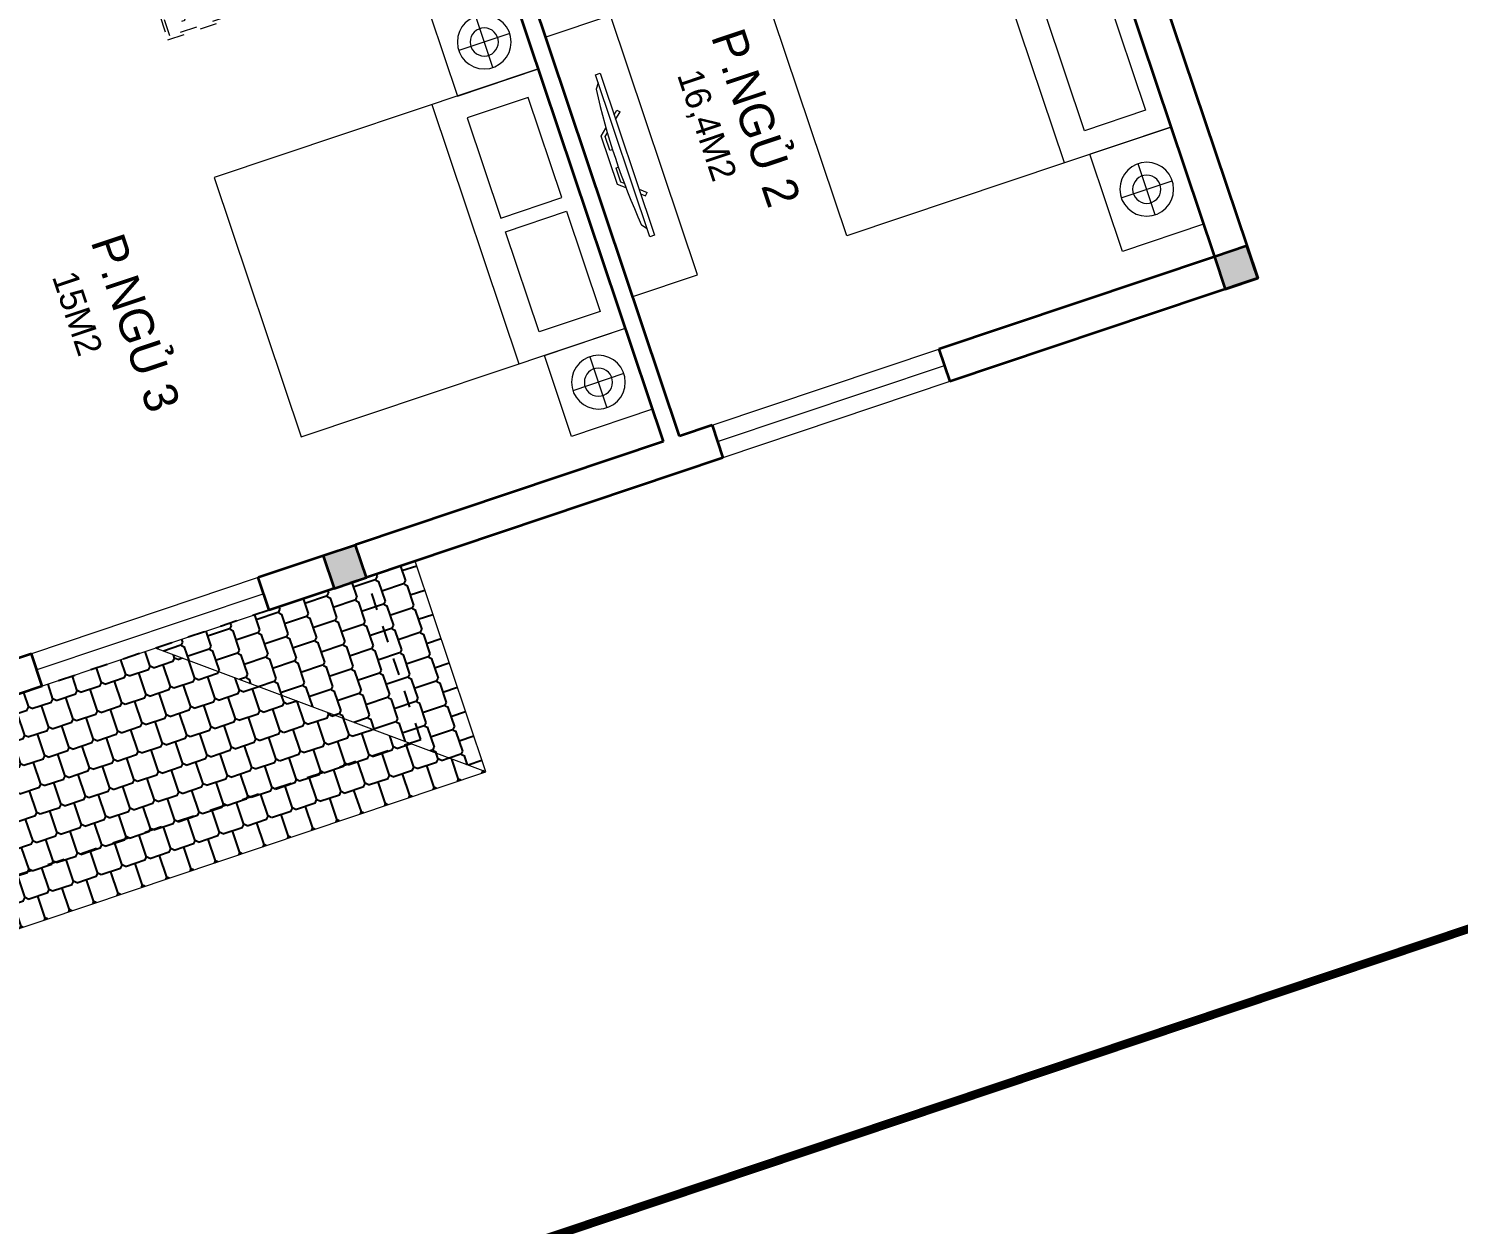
# Model space of a CAD drawing. Header units: metres. Extents: x 568332 to 569219, y 2065964 to 2066430.
# Drawn here: x 568505.53 to 568513.89, y 2066153.02 to 2066160.02 of the extents above; entities that cross this region are included whole.
import ezdxf

# ---------------------------------------------------------------- set-up
doc = ezdxf.new("R2010")
doc.units = ezdxf.units.M
for name, pattern in [('CENTER', [2, 1.25, -0.25, 0.25, -0.25]), ('HIDDEN', [0.375, 0.25, -0.125]), ('X-5M-G-MB PHONGNGU$0$HIDDEN2', [0.1875, 0.125, -0.0625])]:
    doc.linetypes.add(name, pattern=pattern)
doc.layers.get('0').update_dxf_attribs({"linetype": 'CONTINUOUS'})
doc.layers.get('DEFPOINTS').update_dxf_attribs({"linetype": 'CONTINUOUS'})
for name, color, linetype, lineweight in [('-CENTER', 143, 'CENTER', 13), ('-CONCRETE', 1, 'CONTINUOUS', 35), ('-DOOR', 137, 'CONTINUOUS', 9), ('-FURNITURE', 46, 'CONTINUOUS', 9), ('-LINE1', 7, 'CONTINUOUS', 18), ('-TEXT', 7, 'CONTINUOUS', 15), ('-WALL', 4, 'CONTINUOUS', 35), ('TEXT25', 2, 'CONTINUOUS', 13)]:
    doc.layers.add(name, color=color, linetype=linetype, lineweight=lineweight)
doc.layers.add('-RANH GIOI LO DAT', color=12, linetype='CONTINUOUS')
doc.layers.add('13. NET HATCH', color=252, linetype='CONTINUOUS')
doc.styles.add('T1', font='', dxfattribs={"height": 200})
doc.styles.add('vnavanth', font='', dxfattribs={"width": 0.8})
doc.styles.get('T1').set_extended_font_data('VNgeometric Light')
doc.styles.get('vnavanth').set_extended_font_data('.VnAvantH')

# ---------------------------------------------------------------- blocks, each defined once
blk = doc.blocks.new('G1600')
for p, q in [((137477.0741823114, -212827.2147267315), (139077.0741823114, -212827.2147267327)), ((137227.6935681712, -213391.7193460799), (137227.6935681718, -213076.8871672568)), ((139326.4547964507, -213391.7193460799), (139326.4547964501, -213076.8871672568)), ((137385.1096575831, -213234.3032566686), (137070.2774787599, -213234.3032566681)), ((139169.0387070388, -213234.3032566686), (139483.870885862, -213234.3032566681))]:
    blk.add_line(p, q)
blk.add_lwpolyline([(137477.074182311, -213484.2147267315), (137477.0741823123, -211484.2147267315), (139077.0741823123, -211484.2147267327), (139077.074182311, -213484.2147267327), (137477.074182311, -213484.2147267315)])
for points in [[(136977.074182316, -213484.2147267311), (136977.0741823163, -212984.3917867657), (137477.0741823113, -212984.3917867661), (137477.074182311, -213484.2147267315)], [(137617.074182311, -213375.2147267316), (137617.0741823112, -212998.7147267316), (138234.5741823112, -212998.714726732), (138234.574182311, -213375.214726732)], [(138937.074182311, -213375.2147267325), (138937.0741823112, -212998.7147267325), (138319.5741823112, -212998.7147267321), (138319.574182311, -213375.2147267321)], [(139577.0741823059, -213484.2147267331), (139577.0741823062, -212984.3917867677), (139077.0741823113, -212984.3917867673), (139077.074182311, -213484.2147267327)]]:
    blk.add_lwpolyline(points, close=True)
for centre, radius in [((137227.6935681715, -213234.3032566684), 157.4160894116067), ((139326.4547964504, -213234.3032566684), 157.4160894116067), ((137227.6935681715, -213234.3032566684), 82.41608941160666), ((139326.4547964504, -213234.3032566684), 82.41608941160666)]:
    blk.add_circle(centre, radius)
blk = doc.blocks.new('*U232')
at = {"linetype": 'X-5M-G-MB PHONGNGU$0$HIDDEN2'}
for points in [[(0, 600.0000000004657), (0, 0), (2181.81817743508, -7.813323796610535e-10), (2181.81817743508, 599.9999999996843)], [(2161.81817743508, 579.999661371611), (2161.81817743508, 19.99966137161111), (20, 20.00000000046566), (20, 580.0000000004657)], [(2161.81817743508, 286.6991212946932), (2161.81817743508, 313.0991212946), (20, 313.0991212953813), (19.99999859370291, 286.6991212952417)], [(113.7817614636733, 319.1750910408318), (109.4317788550979, 319.1750910408318), (109.4317788550979, 280.441767644881), (113.7817614636733, 280.441767644881)], [(227.7817614636733, 319.1750910407849), (223.4317788550979, 319.1750910407849), (223.4317788550979, 280.4417676448341), (227.7817614636733, 280.4417676448341)], [(341.7817614636733, 319.175091040738), (337.4317788550979, 319.175091040738), (337.4317788550979, 280.4417676447872), (341.7817614636733, 280.4417676447872)], [(455.7817614636733, 319.1750910406911), (451.4317788550979, 319.1750910406911), (451.4317788550979, 280.4417676447403), (455.7817614636733, 280.4417676447403)], [(569.7817614636733, 319.1750910406442), (565.431778855098, 319.1750910406442), (565.431778855098, 280.4417676446934), (569.7817614636733, 280.4417676446934)], [(683.7817614636733, 319.1750910405973), (679.431778855098, 319.1750910405973), (679.431778855098, 280.4417676446465), (683.7817614636733, 280.4417676446465)], [(797.7817614636733, 319.1750910405504), (793.431778855098, 319.1750910405504), (793.431778855098, 280.4417676445996), (797.7817614636733, 280.4417676445996)], [(911.7817614636733, 319.1750910405035), (907.431778855098, 319.1750910405035), (907.431778855098, 280.4417676445527), (911.7817614636733, 280.4417676445527)], [(1025.781761463673, 319.1750910404566), (1021.431778855098, 319.1750910404566), (1021.431778855098, 280.4417676445057), (1025.781761463673, 280.4417676445057)], [(1139.781761463673, 319.1750910404097), (1135.431778855098, 319.1750910404097), (1135.431778855098, 280.4417676444588), (1139.781761463673, 280.4417676444588)], [(1253.781761463673, 319.1750910403628), (1249.431778855098, 319.1750910403628), (1249.431778855098, 280.4417676444119), (1253.781761463673, 280.4417676444119)], [(1367.781761463673, 319.1750910403159), (1363.431778855098, 319.1750910403159), (1363.431778855098, 280.441767644365), (1367.781761463673, 280.441767644365)], [(1481.781761463673, 319.175091040269), (1477.431778855098, 319.175091040269), (1477.431778855098, 280.4417676443181), (1481.781761463673, 280.4417676443181)], [(1595.781761463673, 319.175091040222), (1591.431778855098, 319.175091040222), (1591.431778855098, 280.4417676442712), (1595.781761463673, 280.4417676442712)], [(1709.781761463673, 319.1750910401751), (1705.431778855098, 319.1750910401751), (1705.431778855098, 280.4417676442243), (1709.781761463673, 280.4417676442243)], [(1823.781761463673, 319.1750910401282), (1819.431778855098, 319.1750910401282), (1819.431778855098, 280.4417676441774), (1823.781761463673, 280.4417676441774)], [(1937.781761463673, 319.1750910400813), (1933.431778855098, 319.1750910400813), (1933.431778855098, 280.4417676441305), (1937.781761463673, 280.4417676441305)], [(2051.781761463673, 319.1750910400344), (2047.431778855098, 319.1750910400344), (2047.431778855098, 280.4417676440836), (2051.781761463673, 280.4417676440836)]]:
    blk.add_lwpolyline(points, close=True, dxfattribs=at)
for points in [[(122.2409142897814, 313.1103512093413), (122.2409142897814, 515.2497102723445), (100.1765458012815, 515.2497102723445), (100.1765458012815, 313.1103512093413)], [(236.2409142897814, 313.1103512092944), (236.2409142897814, 515.2497102722975), (214.1765458012815, 515.2497102722975), (214.1765458012815, 313.1103512092944)], [(350.2409142897814, 313.1103512092475), (350.2409142897814, 515.2497102722507), (328.1765458012815, 515.2497102722507), (328.1765458012815, 313.1103512092475)], [(464.2409142897814, 313.1103512092006), (464.2409142897814, 515.2497102722037), (442.1765458012815, 515.2497102722037), (442.1765458012815, 313.1103512092006)], [(578.2409142897814, 313.1103512091537), (578.2409142897814, 515.2497102721569), (556.1765458012815, 515.2497102721569), (556.1765458012815, 313.1103512091537)], [(692.2409142897814, 313.1103512091068), (692.2409142897814, 515.24971027211), (670.1765458012815, 515.24971027211), (670.1765458012815, 313.1103512091068)], [(806.2409142897814, 313.1103512090599), (806.2409142897814, 515.249710272063), (784.1765458012815, 515.249710272063), (784.1765458012815, 313.1103512090599)], [(920.2409142897814, 313.110351209013), (920.2409142897814, 515.2497102720162), (898.1765458012815, 515.2497102720162), (898.1765458012815, 313.110351209013)], [(1034.240914289781, 313.1103512089661), (1034.240914289781, 515.2497102719692), (1012.176545801281, 515.2497102719692), (1012.176545801281, 313.1103512089661)], [(1148.240914289781, 313.1103512089192), (1148.240914289781, 515.2497102719224), (1126.176545801281, 515.2497102719224), (1126.176545801281, 313.1103512089192)], [(1262.240914289781, 313.1103512088723), (1262.240914289781, 515.2497102718754), (1240.176545801281, 515.2497102718754), (1240.176545801281, 313.1103512088723)], [(1376.240914289781, 313.1103512088254), (1376.240914289781, 515.2497102718285), (1354.176545801281, 515.2497102718285), (1354.176545801281, 313.1103512088254)], [(1490.240914289781, 313.1103512087785), (1490.240914289781, 515.2497102717816), (1468.176545801281, 515.2497102717816), (1468.176545801281, 313.1103512087785)], [(1604.240914289781, 313.1103512087315), (1604.240914289781, 515.2497102717347), (1582.176545801281, 515.2497102717347), (1582.176545801281, 313.1103512087315)], [(1718.240914289781, 313.1103512086846), (1718.240914289781, 515.2497102716878), (1696.176545801281, 515.2497102716878), (1696.176545801281, 313.1103512086846)], [(1832.240914289781, 313.1103512086377), (1832.240914289781, 515.2497102716409), (1810.176545801281, 515.2497102716409), (1810.176545801281, 313.1103512086377)], [(1946.240914289781, 313.1103512085908), (1946.240914289781, 515.2497102715939), (1924.176545801281, 515.2497102715939), (1924.176545801281, 313.1103512085908)], [(2060.240914289781, 313.1103512085439), (2060.240914289781, 515.2497102715471), (2038.176545801281, 515.2497102715471), (2038.176545801281, 313.1103512085439)], [(100.1765458012815, 286.7103512094345), (100.1765458012815, 92.0852110228024), (122.2409142897814, 92.0852110228024), (122.2409142897814, 286.7103512094345)], [(214.1765458012815, 286.7103512093876), (214.1765458012815, 92.08521102275549), (236.2409142897814, 92.08521102275549), (236.2409142897814, 286.7103512093876)], [(328.1765458012815, 286.7103512093407), (328.1765458012815, 92.08521102270858), (350.2409142897814, 92.08521102270858), (350.2409142897814, 286.7103512093407)], [(442.1765458012815, 286.7103512092938), (442.1765458012815, 92.08521102266168), (464.2409142897814, 92.08521102266168), (464.2409142897814, 286.7103512092938)], [(556.1765458012815, 286.7103512092469), (556.1765458012815, 92.08521102261477), (578.2409142897814, 92.08521102261477), (578.2409142897814, 286.7103512092469)], [(670.1765458012815, 286.7103512092), (670.1765458012815, 92.08521102256786), (692.2409142897814, 92.08521102256786), (692.2409142897814, 286.7103512092)], [(784.1765458012815, 286.7103512091531), (784.1765458012815, 92.08521102252095), (806.2409142897814, 92.08521102252095), (806.2409142897814, 286.7103512091531)], [(898.1765458012815, 286.7103512091062), (898.1765458012815, 92.08521102247404), (920.2409142897814, 92.08521102247404), (920.2409142897814, 286.7103512091062)], [(1012.176545801281, 286.7103512090592), (1012.176545801281, 92.08521102242715), (1034.240914289781, 92.08521102242715), (1034.240914289781, 286.7103512090592)], [(1126.176545801281, 286.7103512090123), (1126.176545801281, 92.08521102238024), (1148.240914289781, 92.08521102238024), (1148.240914289781, 286.7103512090123)], [(1240.176545801281, 286.7103512089654), (1240.176545801281, 92.08521102233333), (1262.240914289781, 92.08521102233333), (1262.240914289781, 286.7103512089654)], [(1354.176545801281, 286.7103512089186), (1354.176545801281, 92.08521102228642), (1376.240914289781, 92.08521102228642), (1376.240914289781, 286.7103512089186)], [(1468.176545801281, 286.7103512088717), (1468.176545801281, 92.0852110222395), (1490.240914289781, 92.0852110222395), (1490.240914289781, 286.7103512088717)], [(1582.176545801281, 286.7103512088247), (1582.176545801281, 92.0852110221926), (1604.240914289781, 92.0852110221926), (1604.240914289781, 286.7103512088247)], [(1696.176545801281, 286.7103512087778), (1696.176545801281, 92.0852110221457), (1718.240914289781, 92.0852110221457), (1718.240914289781, 286.7103512087778)], [(1810.176545801281, 286.7103512087309), (1810.176545801281, 92.08521102209879), (1832.240914289781, 92.08521102209879), (1832.240914289781, 286.7103512087309)], [(1924.176545801281, 286.710351208684), (1924.176545801281, 92.08521102205188), (1946.240914289781, 92.08521102205188), (1946.240914289781, 286.710351208684)], [(2038.176545801281, 286.7103512086371), (2038.176545801281, 92.08521102200497), (2060.240914289781, 92.08521102200497), (2060.240914289781, 286.7103512086371)]]:
    blk.add_lwpolyline(points, dxfattribs=at)
blk = doc.blocks.new('A$C8a974c9c')
for p, q in [((1750.087982669494, 2957.416116623174), (1750.087982669657, 2642.58393779996)), ((1592.671893257969, 2800.000027211493), (1907.504072081182, 2800.000027211652)), ((1342.999452652235, 2500.000027214177), (1342.999452652119, 700.000027214177)), ((1750.087982669345, 242.5839378051005), (1750.087982669549, 557.4161166283138)), ((1592.67189325784, 400.0000272168018), (1907.504072081053, 400.0000272166017))]:
    blk.add_line(p, q)
for points in [[(1999.999452652235, 3100.000027209127), (1500.176512686827, 3100.000027209127), (1500.176512686827, 2500.000027214177), (1999.999452652235, 2500.000027214177)], [(1890.999452652235, 2360.000027214177), (1514.499452652235, 2360.000027214177), (1514.499452652148, 1642.500027214177), (1890.999452652148, 1642.500027214177)], [(1890.99945265209, 840.000027214177), (1514.49945265209, 840.000027214177), (1514.499452652148, 1557.500027214177), (1890.999452652148, 1557.500027214177)], [(1999.999452652119, 100.0000272192265), (1500.17651268671, 100.0000272192265), (1500.17651268671, 700.000027214177), (1999.999452652119, 700.000027214177)]]:
    blk.add_lwpolyline(points, close=True)
blk.add_lwpolyline([(1999.999452652235, 2500.000027214177), (-0.0005473477649502456, 2500.000027214177), (-0.0005473478813655674, 700.000027214177), (1999.999452652119, 700.000027214177), (1999.999452652235, 2500.000027214177)])
for centre, radius in [((1750.087982669561, 2800.000027211581), 157.4160894116067), ((1750.087982669561, 2800.000027211581), 82.41608941160666), ((1750.087982669432, 400.0000272166926), 157.4160894116067), ((1750.087982669432, 400.0000272166926), 82.41608941160666)]:
    blk.add_circle(centre, radius)
blk = doc.blocks.new('A$C5C575821')
at = {"layer": '-CONCRETE'}
h = blk.add_hatch(color=256, dxfattribs=at)
h.dxf.hatch_style = 1
h.paths.add_polyline_path([(-0.00237559899687767, 200.0000000000146), (-0.00237559899687767, 1.455191522836685e-11), (199.9976244010031, 1.455191522836685e-11), (199.9976244010031, 200.0000000000146)])
blk.add_lwpolyline([(-0.00237559899687767, 1.455191522836685e-11), (199.9976244010031, 1.455191522836685e-11), (199.9976244010031, 200.0000000000146), (-0.00237559899687767, 200.0000000000146)], close=True, dxfattribs=at)
blk = doc.blocks.new('A$C4D045CFB')
at = {"layer": '13. NET HATCH'}
h = blk.add_hatch(dxfattribs=at)
h.set_pattern_fill('MAIGO-12', color=256, scale=300, angle=180)
h.set_pattern_definition([(180, (-90, 1.102182119232618e-14), (-75.00000000000001, -150), [120, -30, 120, -30]), (270, (-75, -14.99999999999999), (74.99999999999997, -150), [135, -165]), (225, (-60, 7.34788079488412e-15), (-75.00000000142688, -150.0000000028537), [21.213203436, -403.0508652]), (315, (-90, 1.102182119232618e-14), (75.00000000142684, -150.0000000028537), [21.213203436, -403.0508652])])
h.paths.add_polyline_path([(1299.999119955668, 6100.494044825784), (1299.953723877203, 5215.284894083044), (1299.999119955668, 5229.592269479996), (1299.999119955668, 4500.000660992693), (-0.0008800443320069462, 6100.494044825784)])
h = blk.add_hatch(dxfattribs=at)
h.set_pattern_fill('MAIGO-12', color=256, scale=300, angle=270)
h.set_pattern_definition([(270, (-1.653273178848927e-14, -90), (150, -75.00000000000003), [120, -30, 120, -30]), (0, (14.99999999999999, -75), (150, 74.99999999999996), [135, -165]), (315, (-1.102182119232618e-14, -60), (150.0000000028537, -75.0000000014269), [21.213203436, -403.0508652]), (45, (-1.653273178848927e-14, -90), (150.0000000028537, 75.00000000142683), [21.213203436, -403.0508652])])
h.paths.add_polyline_path([(-0.0008800443320069462, 6100.494044825784), (1299.999119955668, 4500.000660992693), (1299.999119955668, 1300.000660992693), (-0.0008800443320069462, 0.000660992693156004)])
h = blk.add_hatch(dxfattribs=at)
h.set_pattern_fill('MAIGO-12', color=256, scale=300)
h.set_pattern_definition([(0, (90, 0), (75, 150), [120, -30, 120, -30]), (90, (75, 15), (-74.99999999999999, 150), [135, -165]), (45, (60, 0), (75.00000000142687, 150.0000000028537), [21.213203436, -403.0508652]), (135, (90, 0), (-75.00000000142686, 150.0000000028537), [21.213203436, -403.0508652])])
h.paths.add_polyline_path([(1299.999119955668, 1300.000660992693), (1299.999119955668, 0.000660992693156004), (-0.0008800443320069462, 0.000660992693156004)])
at = {"layer": '-LINE1'}
for p, q in [((-0.0008800443320069462, 0.000660992693156004), (-0.0008800443320069462, 6100.494044825784)), ((-0.0008800443320069462, 6100.494044825784), (1299.999119955668, 6100.494044825784)), ((-0.0008800443320069462, 6100.494044825784), (1299.999119955668, 4500.000660992693)), ((-0.0008800443320069462, 0.000660992693156004), (1299.999119955668, 1300.000660992693)), ((1299.999119955668, 0.000660992693156004), (-0.0008800443320069462, 0.000660992693156004))]:
    blk.add_line(p, q, dxfattribs=at)
at = {"layer": 'DEFPOINTS', "linetype": 'HIDDEN', "ltscale": 5}
blk.add_lwpolyline([(1299.999119955668, 300.0006609926932), (299.999119955668, 300.0006609926932), (299.999119955668, 5800.494044825784), (1299.999119955668, 5800.494044825784)], close=True, dxfattribs=at)
blk = doc.blocks.new('XR.MB.LM123$0$tvi 1')
blk.add_lwpolyline([(28.54445810673496, -2.291926648467779e-10), (28.54445810673496, -999.9999999999964), (-7.275957614183426e-12, -1000), (0, 0)], close=True)
for points in [[(28.54445810680045, -50.31958968611434), (52.37372755713295, -80.86315460130209)], [(-24.09820395050338, -235.5599978379832), (-39.09879504836863, -251.7939635238108)], [(0, -255.9952397129928), (-24.09820395050338, -235.5599978379832)], [(0, -284.7849796677438), (-39.09879504836863, -251.7939635238108)], [(69.66229681991535, -315.0836646851385), (111.1934016081432, -350.2927865858655), (111.193401608034, -649.712917566063), (69.68611289083492, -684.9110379843005)], [(89.09002233762294, -445.7449799550195), (89.09002233762294, -359.9578938602899), (70.91298945683957, -344.6203678706661)], [(89.09002233762294, -445.7449799550195), (73.49991829216015, -445.7449799550232)], [(89.09002233768115, -554.2550200447404), (89.09002233773936, -640.0421061392371), (70.91298945678864, -655.3796321293303)], [(89.09002233768115, -554.2550200447404), (73.49991829216015, -554.2550200447404)], [(0, -715.2150203320198), (-39.09879504836863, -748.2060364759491)], [(-24.09820395050338, -764.4400021620095), (-39.09879504836863, -748.2060364759491)], [(0, -744.004760287), (-24.09820395050338, -764.4400021620095)], [(28.54445810674224, -949.680410313882), (52.37372755713295, -919.1368453984578)]]:
    blk.add_lwpolyline(points)
blk.add_arc((-4025.16618952866, -499.9999999999964), 4099.025185406737, 354.1310878512652, 5.868912148527433)
blk = doc.blocks.new('M22-T3')
at = {"layer": '-DOOR'}
for p, q in [((200069.9853452551, -359413.5991095121), (200069.9853452551, -360813.5991095121)), ((200269.9853452551, -359413.5991095121), (200269.9853452551, -360813.5991095121))]:
    blk.add_line(p, q, dxfattribs=at)
blk.add_lwpolyline([(200069.9853452553, -355213.7632870481), (200269.9853452553, -355213.7632870481), (200269.9853452553, -356613.7632873694), (200069.9853452553, -356613.7632873694)], close=True, dxfattribs=at)
for points in [[(200169.9853452553, -356613.7632873694), (200169.9853452555, -355213.7632870481)], [(200169.8776447243, -359413.5991095121), (200169.8776447242, -360813.5991095121)]]:
    blk.add_lwpolyline(points, dxfattribs=at)
at = {"layer": '-FURNITURE'}
blk.add_lwpolyline([(199208.4311641957, -356413.7626941547), (197608.4311641957, -356413.7626946628), (197608.4311642658, -356813.7632876191), (199208.4311642658, -356813.7632871111)], close=True, dxfattribs=at)
at = {"layer": '-LINE1'}
for p, q in [((201570.1120171092, -358513.7632873694), (200269.9853452553, -358513.7632873694)), ((201570.1120171092, -358513.7632873694), (200270.1120171092, -360114.2566712026)), ((201570.1120171092, -364614.2566712025), (201570.1120171092, -358513.7632873694))]:
    blk.add_line(p, q, dxfattribs=at)
at = {"layer": '-RANH GIOI LO DAT', "linetype": 'HIDDEN', "ltscale": 10, "const_width": 50}
blk.add_lwpolyline([(193269.9853458561, -351313.7632874697), (193269.9853445153, -371157.4826077649), (199275.5518657939, -371441.1038758201), (204269.9853444727, -366676.9729739521), (204269.9853453184, -351313.7632879182)], close=True, dxfattribs=at)
at = {"layer": '-WALL'}
for p, q in [((194769.9853458564, -353313.7632873694), (200269.9853452557, -353313.7632873694)), ((200269.9853452557, -353313.7632873694), (200269.9853452556, -355213.7632870481)), ((195169.9853458561, -353513.7632873177), (200069.9853452553, -353513.7632874984)), ((200069.9853452553, -353513.7632874984), (200069.9853452553, -355213.7632870481)), ((200069.9853452553, -355213.7632870481), (200269.9853452556, -355213.7632870481)), ((200069.9853452553, -356613.7632873694), (200269.9853452553, -356613.7632873694)), ((200069.9853452553, -356613.7632873694), (200069.9853452553, -356813.7632873652)), ((200269.9853452553, -356613.7632873694), (200269.9853452553, -358813.7632874597)), ((200069.9853452553, -356813.7632873652), (196369.9853458623, -356813.763287365)), ((200069.9853452553, -356913.7632873652), (196369.9853458623, -356913.7632873652)), ((200069.9853452553, -356913.7632873652), (200069.9853452553, -358813.7632874597)), ((200070.7018401716, -359013.7632874597), (200069.7699441935, -359413.5991095121)), ((200270.7018401716, -359013.7632874597), (200269.9853452551, -359413.5991095121)), ((200269.9853452551, -359413.5991095121), (200069.7699441935, -359413.5991095121)), ((200269.9853452551, -360813.5991095121), (200069.7699441932, -360813.5991095121)), ((200070.7042157706, -360813.5991095121), (200069.9853452553, -361013.5991095121)), ((200269.9853452551, -360813.5991095121), (200269.9853452553, -361613.5991095121))]:
    blk.add_line(p, q, dxfattribs=at)
at = {"layer": 'DEFPOINTS', "linetype": 'HIDDEN', "ltscale": 5}
blk.add_lwpolyline([(200270.1120171092, -364314.2566712026), (201270.1120171092, -364314.2566712026), (201270.1120171092, -358813.7632873694), (200270.1120171092, -358813.7632873694)], close=True, dxfattribs=at)
at = {"layer": '-FURNITURE', "xscale": -1}
for name, p, rotation in [('A$C8a974c9c', (196769.9853180462, -355513.7627400786), 270), ('G1600', (60292.9111627902, -570397.9774214118), 180)]:
    blk.add_blockref(name, p, dxfattribs=dict(at, rotation=rotation))
at = {"layer": '-FURNITURE', "extrusion": (0, 0, -1), "xscale": -1, "rotation": 90.0036897224144}
blk.add_blockref('XR.MB.LM123$0$tvi 1', (-198909.1287055708, -356579.156430819), dxfattribs=at)
at = {"layer": '-FURNITURE', "extrusion": (0, 0, -1), "xscale": -0.916666666665974, "yscale": 0.916666666665974, "zscale": -0.916666666665974, "rotation": 90}
blk.add_blockref('*U232', (-196369.9853458623, -356913.7632873652), dxfattribs=at)
at = {"layer": '-WALL'}
for p in [(200069.9877208547, -353513.7632873706), (200070.7042157706, -359013.7632874597)]:
    blk.add_blockref('A$C5C575821', p, dxfattribs=at)
at = {"layer": '-WALL', "xscale": -1}
blk.add_blockref('A$C4D045CFB', (201570.1111370649, -364614.2573321952), dxfattribs=at)
at = {"layer": '-TEXT', "color": 2, "style": 'vnavanth'}
for s, p in [('p.ngñ 2', (197911.4033412188, -355897.1537629052)), ('p.ngñ 3', (197894.1216194807, -359719.2123625865))]:
    blk.add_text(s, height=199.9591899200177, dxfattribs=at).set_placement(p)
at = {"layer": 'TEXT25', "style": 'T1'}
for s, p in [('16,4M2', (198061.2556759, -356156.444502888)), ('15M2', (198016.7947976288, -359999.053076558))]:
    blk.add_text(s, height=150, rotation=1.005123984043621e-08, dxfattribs=at).set_placement(p)

msp = doc.modelspace()

# ---------------------------------------------------------------- block references
at = {"layer": '-CENTER', "xscale": 0.001, "yscale": 0.001, "zscale": 0.001, "rotation": 288.5514997335048}
msp.add_blockref('M22-T3', (568783.9571129996, 2066460.829431918), dxfattribs=at)

doc.saveas('drawing.dxf')
